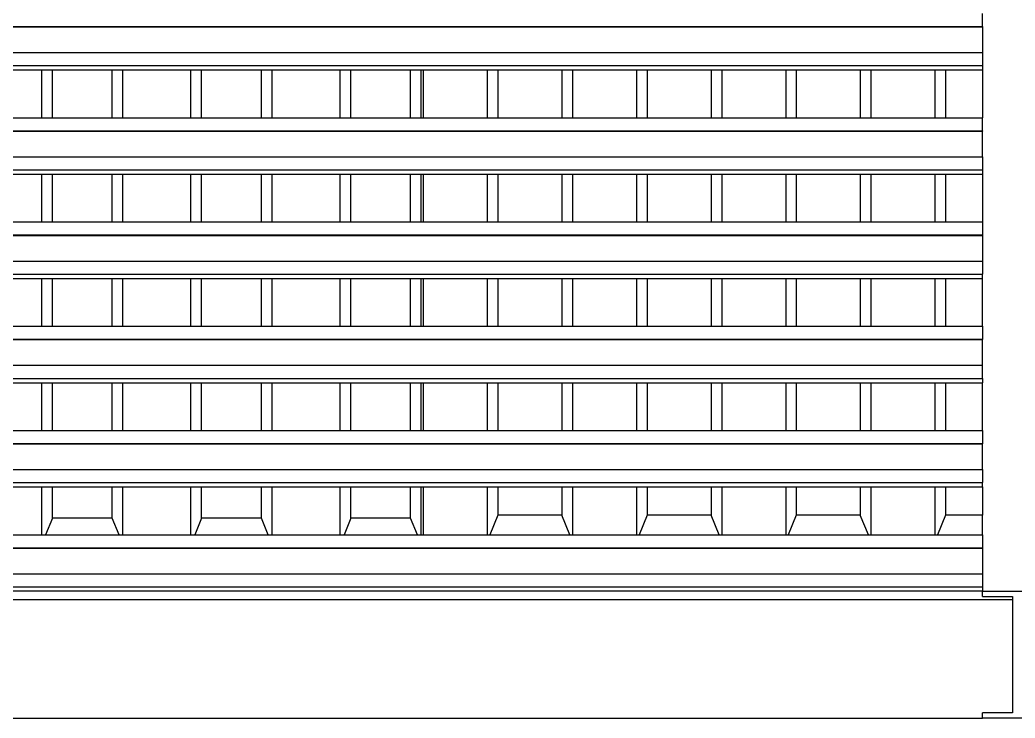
# Model space of a CAD drawing. Extents: x -34 to 34, y -12.8 to 11.9.
# Drawn here: x -24.859 to -22.976, y 9.27 to 10.591 of the extents above; entities that cross this region are included whole.
import ezdxf

# ---------------------------------------------------------------- set-up
doc = ezdxf.new("R2010")
doc.units = 0
doc.layers.get('0').update_dxf_attribs({"linetype": 'CONTINUOUS'})
doc.layers.add('SECTIONCUTEDGES', color=7, linetype='CONTINUOUS')

msp = doc.modelspace()

# ---------------------------------------------------------------- linework, layer by layer
for p, q in [((-23.0372, 10.5783), (-23.0372, 10.603)), ((-26.6672, 10.5783), (-23.0372, 10.5783)), ((-26.6672, 10.5775), (-23.0372, 10.5775)), ((-23.0372, 10.5783), (-23.0372, 10.5775)), ((-23.0372, 10.5775), (-23.0372, 10.529)), ((-26.6672, 10.529), (-23.0372, 10.529)), ((-23.0372, 10.529), (-23.0372, 10.5043)), ((-26.6672, 10.5043), (-23.0372, 10.5043)), ((-24.947, 10.4961), (-24.8181, 10.4961)), ((-24.8181, 10.4057), (-24.8181, 10.4961)), ((-24.8181, 10.4961), (-24.7979, 10.4961)), ((-24.7979, 10.4057), (-24.7979, 10.4961)), ((-24.7979, 10.4961), (-24.6847, 10.4961)), ((-24.6847, 10.4057), (-24.6847, 10.4961)), ((-24.6847, 10.4961), (-24.6645, 10.4961)), ((-24.6645, 10.4057), (-24.6645, 10.4961)), ((-24.6645, 10.4961), (-24.5357, 10.4961)), ((-24.5357, 10.4057), (-24.5357, 10.4961)), ((-24.5357, 10.4961), (-24.5155, 10.4961)), ((-24.5155, 10.4057), (-24.5155, 10.4961)), ((-24.5155, 10.4961), (-24.4023, 10.4961)), ((-24.4023, 10.4057), (-24.4023, 10.4961)), ((-24.4023, 10.4961), (-24.3821, 10.4961)), ((-24.3821, 10.4057), (-24.3821, 10.4961)), ((-24.3821, 10.4961), (-24.2533, 10.4961)), ((-24.2533, 10.4057), (-24.2533, 10.4961)), ((-24.2533, 10.4961), (-24.2331, 10.4961)), ((-24.2331, 10.4057), (-24.2331, 10.4961)), ((-24.2331, 10.4961), (-24.1199, 10.4961)), ((-24.1199, 10.4057), (-24.1199, 10.4961)), ((-24.1199, 10.4961), (-24.0997, 10.4961)), ((-24.0997, 10.4057), (-24.0997, 10.4961)), ((-24.0997, 10.4961), (-24.0958, 10.4961)), ((-24.0958, 10.4057), (-24.0958, 10.4961)), ((-24.0958, 10.4961), (-23.9748, 10.4961)), ((-23.9748, 10.4961), (-23.9748, 10.4057)), ((-23.9748, 10.4961), (-23.9546, 10.4961)), ((-23.9546, 10.4961), (-23.9546, 10.4057)), ((-23.9546, 10.4961), (-23.8336, 10.4961)), ((-23.8336, 10.4961), (-23.8336, 10.4057)), ((-23.8336, 10.4961), (-23.8134, 10.4961)), ((-23.8134, 10.4961), (-23.8134, 10.4057)), ((-23.8134, 10.4961), (-23.6924, 10.4961)), ((-23.6924, 10.4961), (-23.6924, 10.4057)), ((-23.6924, 10.4961), (-23.6722, 10.4961)), ((-23.6722, 10.4961), (-23.6722, 10.4057)), ((-23.6722, 10.4961), (-23.5511, 10.4961)), ((-23.5511, 10.4961), (-23.5511, 10.4057)), ((-23.5511, 10.4961), (-23.531, 10.4961)), ((-23.531, 10.4961), (-23.531, 10.4057)), ((-23.531, 10.4961), (-23.4099, 10.4961)), ((-23.4099, 10.4961), (-23.4099, 10.4057)), ((-23.4099, 10.4961), (-23.3898, 10.4961)), ((-23.3898, 10.4961), (-23.3898, 10.4057)), ((-23.3898, 10.4961), (-23.2687, 10.4961)), ((-23.2687, 10.4961), (-23.2687, 10.4057)), ((-23.2687, 10.4961), (-23.2486, 10.4961)), ((-23.2486, 10.4961), (-23.2486, 10.4057)), ((-23.2486, 10.4961), (-23.1275, 10.4961)), ((-23.1275, 10.4961), (-23.1275, 10.4057)), ((-23.1275, 10.4961), (-23.1074, 10.4961)), ((-23.1074, 10.4961), (-23.1074, 10.4057)), ((-23.1074, 10.4961), (-23.0372, 10.4961)), ((-23.0372, 10.5043), (-23.0372, 10.4961)), ((-23.0372, 10.4961), (-23.0372, 10.4057)), ((-24.947, 10.4057), (-24.8181, 10.4057)), ((-24.8181, 10.4057), (-24.7979, 10.4057)), ((-24.7979, 10.4057), (-24.6847, 10.4057)), ((-24.6847, 10.4057), (-24.6645, 10.4057)), ((-24.6645, 10.4057), (-24.5357, 10.4057)), ((-24.5357, 10.4057), (-24.5155, 10.4057)), ((-24.5155, 10.4057), (-24.4023, 10.4057)), ((-24.4023, 10.4057), (-24.3821, 10.4057)), ((-24.3821, 10.4057), (-24.2533, 10.4057)), ((-24.2533, 10.4057), (-24.2331, 10.4057)), ((-24.2331, 10.4057), (-24.1199, 10.4057)), ((-24.1199, 10.4057), (-24.0997, 10.4057)), ((-24.0997, 10.4057), (-24.0958, 10.4057)), ((-24.0958, 10.4057), (-23.9748, 10.4057)), ((-23.9748, 10.4057), (-23.9546, 10.4057)), ((-23.9546, 10.4057), (-23.8336, 10.4057)), ((-23.8336, 10.4057), (-23.8134, 10.4057)), ((-23.8134, 10.4057), (-23.6924, 10.4057)), ((-23.6924, 10.4057), (-23.6722, 10.4057)), ((-23.6722, 10.4057), (-23.5511, 10.4057)), ((-23.5511, 10.4057), (-23.531, 10.4057)), ((-23.531, 10.4057), (-23.4099, 10.4057)), ((-23.4099, 10.4057), (-23.3898, 10.4057)), ((-23.3898, 10.4057), (-23.2687, 10.4057)), ((-23.2687, 10.4057), (-23.2486, 10.4057)), ((-23.2486, 10.4057), (-23.1275, 10.4057)), ((-23.1275, 10.4057), (-23.1074, 10.4057)), ((-23.1074, 10.4057), (-23.0372, 10.4057)), ((-23.0372, 10.381), (-23.0372, 10.4057)), ((-26.6672, 10.381), (-23.0372, 10.381)), ((-26.6672, 10.3802), (-23.0372, 10.3802)), ((-23.0372, 10.381), (-23.0372, 10.3802)), ((-23.0372, 10.3317), (-23.0372, 10.3802)), ((-26.6672, 10.3317), (-23.0372, 10.3317)), ((-23.0372, 10.3317), (-23.0372, 10.3071)), ((-26.6672, 10.3071), (-23.0372, 10.3071)), ((-23.0372, 10.3071), (-23.0372, 10.2988)), ((-24.947, 10.2988), (-24.8181, 10.2988)), ((-24.8181, 10.2084), (-24.8181, 10.2988)), ((-24.8181, 10.2988), (-24.7979, 10.2988)), ((-24.7979, 10.2084), (-24.7979, 10.2988)), ((-24.7979, 10.2988), (-24.6847, 10.2988)), ((-24.6847, 10.2084), (-24.6847, 10.2988)), ((-24.6847, 10.2988), (-24.6645, 10.2988)), ((-24.6645, 10.2084), (-24.6645, 10.2988)), ((-24.6645, 10.2988), (-24.5357, 10.2988)), ((-24.5357, 10.2084), (-24.5357, 10.2988)), ((-24.5357, 10.2988), (-24.5155, 10.2988)), ((-24.5155, 10.2084), (-24.5155, 10.2988)), ((-24.5155, 10.2988), (-24.4023, 10.2988)), ((-24.4023, 10.2084), (-24.4023, 10.2988)), ((-24.4023, 10.2988), (-24.3821, 10.2988)), ((-24.3821, 10.2084), (-24.3821, 10.2988)), ((-24.3821, 10.2988), (-24.2533, 10.2988)), ((-24.2533, 10.2084), (-24.2533, 10.2988)), ((-24.2533, 10.2988), (-24.2331, 10.2988)), ((-24.2331, 10.2084), (-24.2331, 10.2988)), ((-24.2331, 10.2988), (-24.1199, 10.2988)), ((-24.1199, 10.2084), (-24.1199, 10.2988)), ((-24.1199, 10.2988), (-24.0997, 10.2988)), ((-24.0997, 10.2084), (-24.0997, 10.2988)), ((-24.0997, 10.2988), (-24.0958, 10.2988)), ((-24.0958, 10.2084), (-24.0958, 10.2988)), ((-24.0958, 10.2988), (-23.9748, 10.2988)), ((-23.9748, 10.2988), (-23.9748, 10.2084)), ((-23.9748, 10.2988), (-23.9546, 10.2988)), ((-23.9546, 10.2988), (-23.9546, 10.2084)), ((-23.9546, 10.2988), (-23.8336, 10.2988)), ((-23.8336, 10.2988), (-23.8336, 10.2084)), ((-23.8336, 10.2988), (-23.8134, 10.2988)), ((-23.8134, 10.2988), (-23.8134, 10.2084)), ((-23.8134, 10.2988), (-23.6924, 10.2988)), ((-23.6924, 10.2988), (-23.6924, 10.2084)), ((-23.6924, 10.2988), (-23.6722, 10.2988)), ((-23.6722, 10.2988), (-23.6722, 10.2084)), ((-23.6722, 10.2988), (-23.5511, 10.2988)), ((-23.5511, 10.2988), (-23.5511, 10.2084)), ((-23.5511, 10.2988), (-23.531, 10.2988)), ((-23.531, 10.2988), (-23.531, 10.2084)), ((-23.531, 10.2988), (-23.4099, 10.2988)), ((-23.4099, 10.2988), (-23.4099, 10.2084)), ((-23.4099, 10.2988), (-23.3898, 10.2988)), ((-23.3898, 10.2988), (-23.3898, 10.2084)), ((-23.3898, 10.2988), (-23.2687, 10.2988)), ((-23.2687, 10.2988), (-23.2687, 10.2084)), ((-23.2687, 10.2988), (-23.2486, 10.2988)), ((-23.2486, 10.2988), (-23.2486, 10.2084)), ((-23.2486, 10.2988), (-23.1275, 10.2988)), ((-23.1275, 10.2988), (-23.1275, 10.2084)), ((-23.1275, 10.2988), (-23.1074, 10.2988)), ((-23.1074, 10.2988), (-23.1074, 10.2084)), ((-23.1074, 10.2988), (-23.0372, 10.2988)), ((-23.0372, 10.2988), (-23.0372, 10.2084)), ((-24.947, 10.2084), (-24.8181, 10.2084)), ((-24.8181, 10.2084), (-24.7979, 10.2084)), ((-24.7979, 10.2084), (-24.6847, 10.2084)), ((-24.6847, 10.2084), (-24.6645, 10.2084)), ((-24.6645, 10.2084), (-24.5357, 10.2084)), ((-24.5357, 10.2084), (-24.5155, 10.2084)), ((-24.5155, 10.2084), (-24.4023, 10.2084)), ((-24.4023, 10.2084), (-24.3821, 10.2084)), ((-24.3821, 10.2084), (-24.2533, 10.2084)), ((-24.2533, 10.2084), (-24.2331, 10.2084)), ((-24.2331, 10.2084), (-24.1199, 10.2084)), ((-24.1199, 10.2084), (-24.0997, 10.2084)), ((-24.0997, 10.2084), (-24.0958, 10.2084)), ((-24.0958, 10.2084), (-23.9748, 10.2084)), ((-23.9748, 10.2084), (-23.9546, 10.2084)), ((-23.9546, 10.2084), (-23.8336, 10.2084)), ((-23.8336, 10.2084), (-23.8134, 10.2084)), ((-23.8134, 10.2084), (-23.6924, 10.2084)), ((-23.6924, 10.2084), (-23.6722, 10.2084)), ((-23.6722, 10.2084), (-23.5511, 10.2084)), ((-23.5511, 10.2084), (-23.531, 10.2084)), ((-23.531, 10.2084), (-23.4099, 10.2084)), ((-23.4099, 10.2084), (-23.3898, 10.2084)), ((-23.3898, 10.2084), (-23.2687, 10.2084)), ((-23.2687, 10.2084), (-23.2486, 10.2084)), ((-23.2486, 10.2084), (-23.1275, 10.2084)), ((-23.1275, 10.2084), (-23.1074, 10.2084)), ((-23.1074, 10.2084), (-23.0372, 10.2084)), ((-23.0372, 10.2084), (-23.0372, 10.1838)), ((-26.6672, 10.1838), (-23.0372, 10.1838)), ((-26.6672, 10.1829), (-23.0372, 10.1829)), ((-23.0372, 10.1838), (-23.0372, 10.1829)), ((-23.0372, 10.1829), (-23.0372, 10.1344)), ((-26.6672, 10.1344), (-23.0372, 10.1344)), ((-23.0372, 10.1344), (-23.0372, 10.1098)), ((-26.6672, 10.1098), (-23.0372, 10.1098)), ((-24.947, 10.1016), (-24.8181, 10.1016)), ((-24.8181, 10.0112), (-24.8181, 10.1016)), ((-24.8181, 10.1016), (-24.7979, 10.1016)), ((-24.7979, 10.0112), (-24.7979, 10.1016)), ((-24.7979, 10.1016), (-24.6847, 10.1016)), ((-24.6847, 10.0112), (-24.6847, 10.1016)), ((-24.6847, 10.1016), (-24.6645, 10.1016)), ((-24.6645, 10.0112), (-24.6645, 10.1016)), ((-24.6645, 10.1016), (-24.5357, 10.1016)), ((-24.5357, 10.0112), (-24.5357, 10.1016)), ((-24.5357, 10.1016), (-24.5155, 10.1016)), ((-24.5155, 10.0112), (-24.5155, 10.1016)), ((-24.5155, 10.1016), (-24.4023, 10.1016)), ((-24.4023, 10.0112), (-24.4023, 10.1016)), ((-24.4023, 10.1016), (-24.3821, 10.1016)), ((-24.3821, 10.0112), (-24.3821, 10.1016)), ((-24.3821, 10.1016), (-24.2533, 10.1016)), ((-24.2533, 10.0112), (-24.2533, 10.1016)), ((-24.2533, 10.1016), (-24.2331, 10.1016)), ((-24.2331, 10.0112), (-24.2331, 10.1016)), ((-24.2331, 10.1016), (-24.1199, 10.1016)), ((-24.1199, 10.0112), (-24.1199, 10.1016)), ((-24.1199, 10.1016), (-24.0997, 10.1016)), ((-24.0997, 10.0112), (-24.0997, 10.1016)), ((-24.0997, 10.1016), (-24.0958, 10.1016)), ((-24.0958, 10.0112), (-24.0958, 10.1016)), ((-24.0958, 10.1016), (-23.9748, 10.1016)), ((-23.9748, 10.1016), (-23.9748, 10.0112)), ((-23.9748, 10.1016), (-23.9546, 10.1016)), ((-23.9546, 10.1016), (-23.9546, 10.0112)), ((-23.9546, 10.1016), (-23.8336, 10.1016)), ((-23.8336, 10.1016), (-23.8336, 10.0112)), ((-23.8336, 10.1016), (-23.8134, 10.1016)), ((-23.8134, 10.1016), (-23.8134, 10.0112)), ((-23.8134, 10.1016), (-23.6924, 10.1016)), ((-23.6924, 10.1016), (-23.6924, 10.0112)), ((-23.6924, 10.1016), (-23.6722, 10.1016)), ((-23.6722, 10.1016), (-23.6722, 10.0112)), ((-23.6722, 10.1016), (-23.5511, 10.1016)), ((-23.5511, 10.1016), (-23.5511, 10.0112)), ((-23.5511, 10.1016), (-23.531, 10.1016)), ((-23.531, 10.1016), (-23.531, 10.0112)), ((-23.531, 10.1016), (-23.4099, 10.1016)), ((-23.4099, 10.1016), (-23.4099, 10.0112)), ((-23.4099, 10.1016), (-23.3898, 10.1016)), ((-23.3898, 10.1016), (-23.3898, 10.0112)), ((-23.3898, 10.1016), (-23.2687, 10.1016)), ((-23.2687, 10.1016), (-23.2687, 10.0112)), ((-23.2687, 10.1016), (-23.2486, 10.1016)), ((-23.2486, 10.1016), (-23.2486, 10.0112)), ((-23.2486, 10.1016), (-23.1275, 10.1016)), ((-23.1275, 10.1016), (-23.1275, 10.0112)), ((-23.1275, 10.1016), (-23.1074, 10.1016)), ((-23.1074, 10.1016), (-23.1074, 10.0112)), ((-23.1074, 10.1016), (-23.0372, 10.1016)), ((-23.0372, 10.1016), (-23.0372, 10.1098)), ((-23.0372, 10.0112), (-23.0372, 10.1016)), ((-24.947, 10.0112), (-24.8181, 10.0112)), ((-24.8181, 10.0112), (-24.7979, 10.0112)), ((-24.7979, 10.0112), (-24.6847, 10.0112)), ((-24.6847, 10.0112), (-24.6645, 10.0112)), ((-24.6645, 10.0112), (-24.5357, 10.0112)), ((-24.5357, 10.0112), (-24.5155, 10.0112)), ((-24.5155, 10.0112), (-24.4023, 10.0112)), ((-24.4023, 10.0112), (-24.3821, 10.0112)), ((-24.3821, 10.0112), (-24.2533, 10.0112)), ((-24.2533, 10.0112), (-24.2331, 10.0112)), ((-24.2331, 10.0112), (-24.1199, 10.0112)), ((-24.1199, 10.0112), (-24.0997, 10.0112)), ((-24.0997, 10.0112), (-24.0958, 10.0112)), ((-24.0958, 10.0112), (-23.9748, 10.0112)), ((-23.9748, 10.0112), (-23.9546, 10.0112)), ((-23.9546, 10.0112), (-23.8336, 10.0112)), ((-23.8336, 10.0112), (-23.8134, 10.0112)), ((-23.8134, 10.0112), (-23.6924, 10.0112)), ((-23.6924, 10.0112), (-23.6722, 10.0112)), ((-23.6722, 10.0112), (-23.5511, 10.0112)), ((-23.5511, 10.0112), (-23.531, 10.0112)), ((-23.531, 10.0112), (-23.4099, 10.0112)), ((-23.4099, 10.0112), (-23.3898, 10.0112)), ((-23.3898, 10.0112), (-23.2687, 10.0112)), ((-23.2687, 10.0112), (-23.2486, 10.0112)), ((-23.2486, 10.0112), (-23.1275, 10.0112)), ((-23.1275, 10.0112), (-23.1074, 10.0112)), ((-23.1074, 10.0112), (-23.0372, 10.0112)), ((-23.0372, 10.0112), (-23.0372, 9.9865)), ((-26.6672, 9.9865), (-23.0372, 9.9865)), ((-26.6672, 9.9857), (-23.0372, 9.9857)), ((-23.0372, 9.9865), (-23.0372, 9.9857)), ((-23.0372, 9.9372), (-23.0372, 9.9857)), ((-26.6672, 9.9372), (-23.0372, 9.9372)), ((-23.0372, 9.9125), (-23.0372, 9.9372)), ((-26.6672, 9.9125), (-23.0372, 9.9125)), ((-23.0372, 9.9125), (-23.0372, 9.9043)), ((-24.947, 9.9043), (-24.8181, 9.9043)), ((-24.8181, 9.8139), (-24.8181, 9.9043)), ((-24.8181, 9.9043), (-24.7979, 9.9043)), ((-24.7979, 9.8139), (-24.7979, 9.9043)), ((-24.7979, 9.9043), (-24.6847, 9.9043)), ((-24.6847, 9.8139), (-24.6847, 9.9043)), ((-24.6847, 9.9043), (-24.6645, 9.9043)), ((-24.6645, 9.8139), (-24.6645, 9.9043)), ((-24.6645, 9.9043), (-24.5357, 9.9043)), ((-24.5357, 9.8139), (-24.5357, 9.9043)), ((-24.5357, 9.9043), (-24.5155, 9.9043)), ((-24.5155, 9.8139), (-24.5155, 9.9043)), ((-24.5155, 9.9043), (-24.4023, 9.9043)), ((-24.4023, 9.8139), (-24.4023, 9.9043)), ((-24.4023, 9.9043), (-24.3821, 9.9043)), ((-24.3821, 9.8139), (-24.3821, 9.9043)), ((-24.3821, 9.9043), (-24.2533, 9.9043)), ((-24.2533, 9.8139), (-24.2533, 9.9043)), ((-24.2533, 9.9043), (-24.2331, 9.9043)), ((-24.2331, 9.8139), (-24.2331, 9.9043)), ((-24.2331, 9.9043), (-24.1199, 9.9043)), ((-24.1199, 9.8139), (-24.1199, 9.9043)), ((-24.1199, 9.9043), (-24.0997, 9.9043)), ((-24.0997, 9.8139), (-24.0997, 9.9043)), ((-24.0997, 9.9043), (-24.0958, 9.9043)), ((-24.0958, 9.8139), (-24.0958, 9.9043)), ((-24.0958, 9.9043), (-23.9748, 9.9043)), ((-23.9748, 9.9043), (-23.9748, 9.8139)), ((-23.9748, 9.9043), (-23.9546, 9.9043)), ((-23.9546, 9.9043), (-23.9546, 9.8139)), ((-23.9546, 9.9043), (-23.8336, 9.9043)), ((-23.8336, 9.9043), (-23.8336, 9.8139)), ((-23.8336, 9.9043), (-23.8134, 9.9043)), ((-23.8134, 9.9043), (-23.8134, 9.8139)), ((-23.8134, 9.9043), (-23.6924, 9.9043)), ((-23.6924, 9.9043), (-23.6924, 9.8139)), ((-23.6924, 9.9043), (-23.6722, 9.9043)), ((-23.6722, 9.9043), (-23.6722, 9.8139)), ((-23.6722, 9.9043), (-23.5511, 9.9043)), ((-23.5511, 9.9043), (-23.5511, 9.8139)), ((-23.5511, 9.9043), (-23.531, 9.9043)), ((-23.531, 9.9043), (-23.531, 9.8139)), ((-23.531, 9.9043), (-23.4099, 9.9043)), ((-23.4099, 9.9043), (-23.4099, 9.8139)), ((-23.4099, 9.9043), (-23.3898, 9.9043)), ((-23.3898, 9.9043), (-23.3898, 9.8139)), ((-23.3898, 9.9043), (-23.2687, 9.9043)), ((-23.2687, 9.9043), (-23.2687, 9.8139)), ((-23.2687, 9.9043), (-23.2486, 9.9043)), ((-23.2486, 9.9043), (-23.2486, 9.8139)), ((-23.2486, 9.9043), (-23.1275, 9.9043)), ((-23.1275, 9.9043), (-23.1275, 9.8139)), ((-23.1275, 9.9043), (-23.1074, 9.9043)), ((-23.1074, 9.9043), (-23.1074, 9.8139)), ((-23.1074, 9.9043), (-23.0372, 9.9043)), ((-23.0372, 9.8139), (-23.0372, 9.9043)), ((-24.947, 9.8139), (-24.8181, 9.8139)), ((-24.8181, 9.8139), (-24.7979, 9.8139)), ((-24.7979, 9.8139), (-24.6847, 9.8139)), ((-24.6847, 9.8139), (-24.6645, 9.8139)), ((-24.6645, 9.8139), (-24.5357, 9.8139)), ((-24.5357, 9.8139), (-24.5155, 9.8139)), ((-24.5155, 9.8139), (-24.4023, 9.8139)), ((-24.4023, 9.8139), (-24.3821, 9.8139)), ((-24.3821, 9.8139), (-24.2533, 9.8139)), ((-24.2533, 9.8139), (-24.2331, 9.8139)), ((-24.2331, 9.8139), (-24.1199, 9.8139)), ((-24.1199, 9.8139), (-24.0997, 9.8139)), ((-24.0997, 9.8139), (-24.0958, 9.8139)), ((-24.0958, 9.8139), (-23.9748, 9.8139)), ((-23.9748, 9.8139), (-23.9546, 9.8139)), ((-23.9546, 9.8139), (-23.8336, 9.8139)), ((-23.8336, 9.8139), (-23.8134, 9.8139)), ((-23.8134, 9.8139), (-23.6924, 9.8139)), ((-23.6924, 9.8139), (-23.6722, 9.8139)), ((-23.6722, 9.8139), (-23.5511, 9.8139)), ((-23.5511, 9.8139), (-23.531, 9.8139)), ((-23.531, 9.8139), (-23.4099, 9.8139)), ((-23.4099, 9.8139), (-23.3898, 9.8139)), ((-23.3898, 9.8139), (-23.2687, 9.8139)), ((-23.2687, 9.8139), (-23.2486, 9.8139)), ((-23.2486, 9.8139), (-23.1275, 9.8139)), ((-23.1275, 9.8139), (-23.1074, 9.8139)), ((-23.1074, 9.8139), (-23.0372, 9.8139)), ((-23.0372, 9.8139), (-23.0372, 9.7892)), ((-26.6672, 9.7892), (-23.0372, 9.7892)), ((-26.6672, 9.7884), (-23.0372, 9.7884)), ((-23.0372, 9.7892), (-23.0372, 9.7884)), ((-23.0372, 9.7399), (-23.0372, 9.7884)), ((-26.6672, 9.7399), (-23.0372, 9.7399)), ((-23.0372, 9.7399), (-23.0372, 9.7152)), ((-26.6672, 9.7152), (-23.0372, 9.7152)), ((-24.947, 9.707), (-24.8181, 9.707)), ((-24.8181, 9.6166), (-24.8181, 9.707)), ((-24.8181, 9.707), (-24.7979, 9.707)), ((-24.7979, 9.6482), (-24.7979, 9.707)), ((-24.7979, 9.707), (-24.6847, 9.707)), ((-24.6847, 9.6482), (-24.6847, 9.707)), ((-24.6847, 9.707), (-24.6645, 9.707)), ((-24.6645, 9.6166), (-24.6645, 9.707)), ((-24.6645, 9.707), (-24.5357, 9.707)), ((-24.5357, 9.6166), (-24.5357, 9.707)), ((-24.5357, 9.707), (-24.5155, 9.707)), ((-24.5155, 9.6482), (-24.5155, 9.707)), ((-24.5155, 9.707), (-24.4023, 9.707)), ((-24.4023, 9.6482), (-24.4023, 9.707)), ((-24.4023, 9.707), (-24.3821, 9.707)), ((-24.3821, 9.6166), (-24.3821, 9.707)), ((-24.3821, 9.707), (-24.2533, 9.707)), ((-24.2533, 9.6166), (-24.2533, 9.707)), ((-24.2533, 9.707), (-24.2331, 9.707)), ((-24.2331, 9.6482), (-24.2331, 9.707)), ((-24.2331, 9.707), (-24.1199, 9.707)), ((-24.1199, 9.6482), (-24.1199, 9.707)), ((-24.1199, 9.707), (-24.0997, 9.707)), ((-24.0997, 9.6166), (-24.0997, 9.707)), ((-24.0997, 9.707), (-24.0958, 9.707)), ((-24.0958, 9.6166), (-24.0958, 9.707)), ((-24.0958, 9.707), (-23.9748, 9.707)), ((-23.9748, 9.707), (-23.9748, 9.6166)), ((-23.9748, 9.707), (-23.9546, 9.707)), ((-23.9546, 9.707), (-23.9546, 9.6539)), ((-23.9546, 9.707), (-23.8336, 9.707)), ((-23.8336, 9.707), (-23.8336, 9.6539)), ((-23.8336, 9.707), (-23.8134, 9.707)), ((-23.8134, 9.707), (-23.8134, 9.6166)), ((-23.8134, 9.707), (-23.6924, 9.707)), ((-23.6924, 9.707), (-23.6924, 9.6166)), ((-23.6924, 9.707), (-23.6722, 9.707)), ((-23.6722, 9.707), (-23.6722, 9.6539)), ((-23.6722, 9.707), (-23.5511, 9.707)), ((-23.5511, 9.707), (-23.5511, 9.6539)), ((-23.5511, 9.707), (-23.531, 9.707)), ((-23.531, 9.707), (-23.531, 9.6166)), ((-23.531, 9.707), (-23.4099, 9.707)), ((-23.4099, 9.707), (-23.4099, 9.6166)), ((-23.4099, 9.707), (-23.3898, 9.707)), ((-23.3898, 9.707), (-23.3898, 9.6539)), ((-23.3898, 9.707), (-23.2687, 9.707)), ((-23.2687, 9.707), (-23.2687, 9.6539)), ((-23.2687, 9.707), (-23.2486, 9.707)), ((-23.2486, 9.707), (-23.2486, 9.6166)), ((-23.2486, 9.707), (-23.1275, 9.707)), ((-23.1275, 9.707), (-23.1275, 9.6166)), ((-23.1275, 9.707), (-23.1074, 9.707)), ((-23.1074, 9.707), (-23.1074, 9.6539)), ((-23.1074, 9.707), (-23.0372, 9.707)), ((-23.0372, 9.707), (-23.0372, 9.7152)), ((-23.0372, 9.707), (-23.0372, 9.6539)), ((-24.7979, 9.6482), (-24.8109, 9.6166)), ((-24.6847, 9.6482), (-24.7979, 9.6482)), ((-24.6718, 9.6166), (-24.6847, 9.6482)), ((-24.5155, 9.6482), (-24.5285, 9.6166)), ((-24.4023, 9.6482), (-24.5155, 9.6482)), ((-24.3894, 9.6166), (-24.4023, 9.6482)), ((-24.2331, 9.6482), (-24.246, 9.6166)), ((-24.1199, 9.6482), (-24.2331, 9.6482)), ((-24.1069, 9.6166), (-24.1199, 9.6482)), ((-23.9546, 9.6539), (-23.9698, 9.6166)), ((-23.8336, 9.6539), (-23.9546, 9.6539)), ((-23.8183, 9.6166), (-23.8336, 9.6539)), ((-23.6722, 9.6539), (-23.6874, 9.6166)), ((-23.5511, 9.6539), (-23.6722, 9.6539)), ((-23.5359, 9.6166), (-23.5511, 9.6539)), ((-23.3898, 9.6539), (-23.405, 9.6166)), ((-23.2687, 9.6539), (-23.3898, 9.6539)), ((-23.2535, 9.6166), (-23.2687, 9.6539)), ((-23.1074, 9.6539), (-23.1226, 9.6166)), ((-23.0372, 9.6539), (-23.1074, 9.6539)), ((-23.0372, 9.6166), (-23.0372, 9.6539)), ((-24.947, 9.6166), (-24.8181, 9.6166)), ((-24.8181, 9.6166), (-24.8109, 9.6166)), ((-24.8109, 9.6166), (-24.6718, 9.6166)), ((-24.6718, 9.6166), (-24.6645, 9.6166)), ((-24.6645, 9.6166), (-24.5357, 9.6166)), ((-24.5357, 9.6166), (-24.5285, 9.6166)), ((-24.5285, 9.6166), (-24.3894, 9.6166)), ((-24.3894, 9.6166), (-24.3821, 9.6166)), ((-24.3821, 9.6166), (-24.2533, 9.6166)), ((-24.2533, 9.6166), (-24.246, 9.6166)), ((-24.246, 9.6166), (-24.1069, 9.6166)), ((-24.1069, 9.6166), (-24.0997, 9.6166)), ((-24.0997, 9.6166), (-24.0958, 9.6166)), ((-24.0958, 9.6166), (-23.9748, 9.6166)), ((-23.9748, 9.6166), (-23.9698, 9.6166)), ((-23.9698, 9.6166), (-23.8183, 9.6166)), ((-23.8183, 9.6166), (-23.8134, 9.6166)), ((-23.8134, 9.6166), (-23.6924, 9.6166)), ((-23.6924, 9.6166), (-23.6874, 9.6166)), ((-23.6874, 9.6166), (-23.5359, 9.6166)), ((-23.5359, 9.6166), (-23.531, 9.6166)), ((-23.531, 9.6166), (-23.4099, 9.6166)), ((-23.4099, 9.6166), (-23.405, 9.6166)), ((-23.405, 9.6166), (-23.2535, 9.6166)), ((-23.2535, 9.6166), (-23.2486, 9.6166)), ((-23.2486, 9.6166), (-23.1275, 9.6166)), ((-23.1275, 9.6166), (-23.1226, 9.6166)), ((-23.1226, 9.6166), (-23.0372, 9.6166)), ((-23.0372, 9.6166), (-23.0372, 9.5919)), ((-26.6672, 9.5919), (-23.0372, 9.5919)), ((-26.6672, 9.5911), (-23.0372, 9.5911)), ((-23.0372, 9.5919), (-23.0372, 9.5911)), ((-23.0372, 9.5911), (-23.0372, 9.5426)), ((-26.6672, 9.5426), (-23.0372, 9.5426)), ((-23.0372, 9.5426), (-23.0372, 9.518)), ((-26.5772, 9.518), (-23.0372, 9.518)), ((-23.0372, 9.518), (-23.0372, 9.5097)), ((-23.0372, 9.5097), (-26.5772, 9.5097)), ((-22.9803, 9.4937), (-26.5772, 9.4937)), ((-26.5772, 9.2697), (-23.0372, 9.2697))]:
    msp.add_line(p, q)
at = {"layer": 'SECTIONCUTEDGES'}
for p, q in [((-23.0372, 9.4999), (-23.0372, 9.5097)), ((-23.0372, 9.5097), (-22.9172, 9.5097)), ((-23.0372, 9.4999), (-22.9803, 9.4999)), ((-22.9803, 9.4999), (-22.9803, 9.4937)), ((-22.9803, 9.4937), (-22.9803, 9.2795)), ((-22.9803, 9.2795), (-23.0372, 9.2795)), ((-23.0372, 9.2697), (-23.0372, 9.2795)), ((-22.9172, 9.2697), (-23.0372, 9.2697))]:
    msp.add_line(p, q, dxfattribs=at)

doc.saveas('drawing.dxf')
